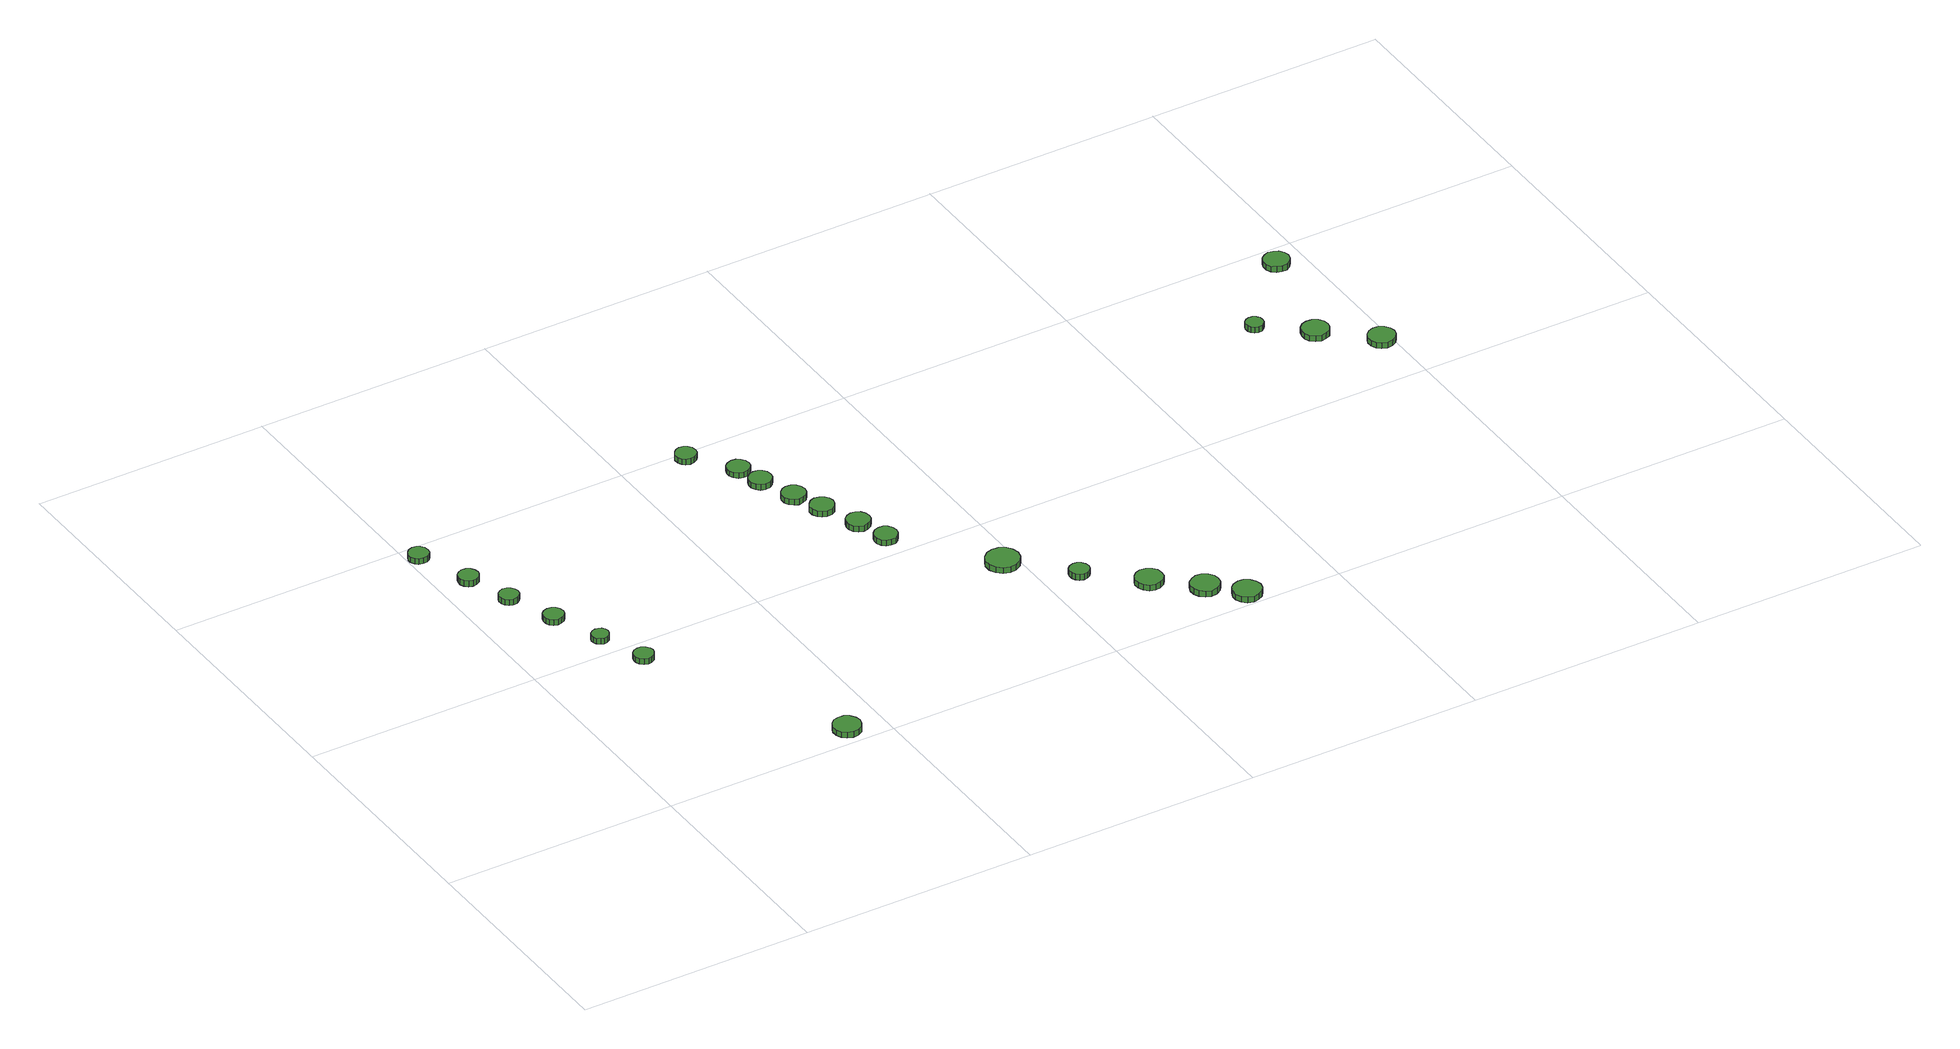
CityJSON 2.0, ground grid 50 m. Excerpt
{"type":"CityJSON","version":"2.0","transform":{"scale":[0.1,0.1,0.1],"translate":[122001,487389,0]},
"CityObjects":{
"tree1":{"type":"SolitaryVegetationObject","attributes":{"function":"something"},"geometry":[{"type":"MultiSurface","lod":"1","boundaries":[[[0,1,2,3,4,5,6,7,8,9,10,11,12,13,14]],[[15,16,17,18,19,20,21,22,23,24,25,26,27,28,29]],[[0,29,28,1]],[[1,28,27,2]],[[2,27,26,3]],[[3,26,25,4]],[[4,25,24,5]],[[5,24,23,6]],[[6,23,22,7]],[[7,22,21,8]],[[8,21,20,9]],[[9,20,19,10]],[[10,19,18,11]],[[11,18,17,12]],[[12,17,16,13]],[[13,16,15,14]],[[14,15,29,0]]]}]},
"tree2":{"type":"SolitaryVegetationObject","attributes":{"function":"something"},"geometry":[{"type":"MultiSurface","lod":"1","boundaries":[[[30,31,32,33,34,35,36,37,38,39,40,41,42,43,44]],[[45,46,47,48,49,50,51,52,53,54,55,56,57,58,59]],[[30,59,58,31]],[[31,58,57,32]],[[32,57,56,33]],[[33,56,55,34]],[[34,55,54,35]],[[35,54,53,36]],[[36,53,52,37]],[[37,52,51,38]],[[38,51,50,39]],[[39,50,49,40]],[[40,49,48,41]],[[41,48,47,42]],[[42,47,46,43]],[[43,46,45,44]],[[44,45,59,30]]]}]},
"tree3":{"type":"SolitaryVegetationObject","attributes":{"function":"something"},"geometry":[{"type":"MultiSurface","lod":"1","boundaries":[[[60,61,62,63,64,65,66,67,68,69,70,71,72,73,74]],[[75,76,77,78,79,80,81,82,83,84,85,86,87,88,89]],[[60,89,88,61]],[[61,88,87,62]],[[62,87,86,63]],[[63,86,85,64]],[[64,85,84,65]],[[65,84,83,66]],[[66,83,82,67]],[[67,82,81,68]],[[68,81,80,69]],[[69,80,79,70]],[[70,79,78,71]],[[71,78,77,72]],[[72,77,76,73]],[[73,76,75,74]],[[74,75,89,60]]]}]},
"tree4":{"type":"SolitaryVegetationObject","attributes":{"function":"something"},"geometry":[{"type":"MultiSurface","lod":"1","boundaries":[[[90,91,92,93,94,95,96,97,98,99,100,101,102,103,104]],[[105,106,107,108,109,110,111,112,113,114,115,116,117,118,119]],[[90,119,118,91]],[[91,118,117,92]],[[92,117,116,93]],[[93,116,115,94]],[[94,115,114,95]],[[95,114,113,96]],[[96,113,112,97]],[[97,112,111,98]],[[98,111,110,99]],[[99,110,109,100]],[[100,109,108,101]],[[101,108,107,102]],[[102,107,106,103]],[[103,106,105,104]],[[104,105,119,90]]]}]},
"tree5":{"type":"SolitaryVegetationObject","attributes":{"function":"something"},"geometry":[{"type":"MultiSurface","lod":"1","boundaries":[[[120,121,122,123,124,125,126,127,128,129,130,131,132,133,134]],[[135,136,137,138,139,140,141,142,143,144,145,146,147,148,149]],[[120,149,148,121]],[[121,148,147,122]],[[122,147,146,123]],[[123,146,145,124]],[[124,145,144,125]],[[125,144,143,126]],[[126,143,142,127]],[[127,142,141,128]],[[128,141,140,129]],[[129,140,139,130]],[[130,139,138,131]],[[131,138,137,132]],[[132,137,136,133]],[[133,136,135,134]],[[134,135,149,120]]]}]},
"tree6":{"type":"SolitaryVegetationObject","attributes":{"function":"something"},"geometry":[{"type":"MultiSurface","lod":"1","boundaries":[[[150,151,152,153,154,155,156,157,158,159,160,161,162,163,164]],[[165,166,167,168,169,170,171,172,173,174,175,176,177,178,179]],[[150,179,178,151]],[[151,178,177,152]],[[152,177,176,153]],[[153,176,175,154]],[[154,175,174,155]],[[155,174,173,156]],[[156,173,172,157]],[[157,172,171,158]],[[158,171,170,159]],[[159,170,169,160]],[[160,169,168,161]],[[161,168,167,162]],[[162,167,166,163]],[[163,166,165,164]],[[164,165,179,150]]]}]},
"tree7":{"type":"SolitaryVegetationObject","attributes":{"function":"something"},"geometry":[{"type":"MultiSurface","lod":"1","boundaries":[[[180,181,182,183,184,185,186,187,188,189,190,191,192,193,194]],[[195,196,197,198,199,200,201,202,203,204,205,206,207,208,209]],[[180,209,208,181]],[[181,208,207,182]],[[182,207,206,183]],[[183,206,205,184]],[[184,205,204,185]],[[185,204,203,186]],[[186,203,202,187]],[[187,202,201,188]],[[188,201,200,189]],[[189,200,199,190]],[[190,199,198,191]],[[191,198,197,192]],[[192,197,196,193]],[[193,196,195,194]],[[194,195,209,180]]]}]},
"tree8":{"type":"SolitaryVegetationObject","attributes":{"function":"something"},"geometry":[{"type":"MultiSurface","lod":"1","boundaries":[[[210,211,212,213,214,215,216,217,218,219,220,221,222,223,224]],[[225,226,227,228,229,230,231,232,233,234,235,236,237,238,239]],[[210,239,238,211]],[[211,238,237,212]],[[212,237,236,213]],[[213,236,235,214]],[[214,235,234,215]],[[215,234,233,216]],[[216,233,232,217]],[[217,232,231,218]],[[218,231,230,219]],[[219,230,229,220]],[[220,229,228,221]],[[221,228,227,222]],[[222,227,226,223]],[[223,226,225,224]],[[224,225,239,210]]]}]},
"tree9":{"type":"SolitaryVegetationObject","attributes":{"function":"something"},"geometry":[{"type":"MultiSurface","lod":"1","boundaries":[[[240,241,242,243,244,245,246,247,248,249,250,251,252,253,254]],[[255,256,257,258,259,260,261,262,263,264,265,266,267,268,269]],[[240,269,268,241]],[[241,268,267,242]],[[242,267,266,243]],[[243,266,265,244]],[[244,265,264,245]],[[245,264,263,246]],[[246,263,262,247]],[[247,262,261,248]],[[248,261,260,249]],[[249,260,259,250]],[[250,259,258,251]],[[251,258,257,252]],[[252,257,256,253]],[[253,256,255,254]],[[254,255,269,240]]]}]},
"tree10":{"type":"SolitaryVegetationObject","attributes":{"function":"something"},"geometry":[{"type":"MultiSurface","lod":"1","boundaries":[[[270,271,272,273,274,275,276,277,278,279,280,281,282,283,284]],[[285,286,287,288,289,290,291,292,293,294,295,296,297,298,299]],[[270,299,298,271]],[[271,298,297,272]],[[272,297,296,273]],[[273,296,295,274]],[[274,295,294,275]],[[275,294,293,276]],[[276,293,292,277]],[[277,292,291,278]],[[278,291,290,279]],[[279,290,289,280]],[[280,289,288,281]],[[281,288,287,282]],[[282,287,286,283]],[[283,286,285,284]],[[284,285,299,270]]]}]},
"tree11":{"type":"SolitaryVegetationObject","attributes":{"function":"something"},"geometry":[{"type":"MultiSurface","lod":"1","boundaries":[[[300,301,302,303,304,305,306,307,308,309,310,311,312,313,314]],[[315,316,317,318,319,320,321,322,323,324,325,326,327,328,329]],[[300,329,328,301]],[[301,328,327,302]],[[302,327,326,303]],[[303,326,325,304]],[[304,325,324,305]],[[305,324,323,306]],[[306,323,322,307]],[[307,322,321,308]],[[308,321,320,309]],[[309,320,319,310]],[[310,319,318,311]],[[311,318,317,312]],[[312,317,316,313]],[[313,316,315,314]],[[314,315,329,300]]]}]},
"tree12":{"type":"SolitaryVegetationObject","attributes":{"function":"something"},"geometry":[{"type":"MultiSurface","lod":"1","boundaries":[[[330,331,332,333,334,335,336,337,338,339,340,341,342,343,344]],[[345,346,347,348,349,350,351,352,353,354,355,356,357,358,359]],[[330,359,358,331]],[[331,358,357,332]],[[332,357,356,333]],[[333,356,355,334]],[[334,355,354,335]],[[335,354,353,336]],[[336,353,352,337]],[[337,352,351,338]],[[338,351,350,339]],[[339,350,349,340]],[[340,349,348,341]],[[341,348,347,342]],[[342,347,346,343]],[[343,346,345,344]],[[344,345,359,330]]]}]},
"tree13":{"type":"SolitaryVegetationObject","attributes":{"function":"something"},"geometry":[{"type":"MultiSurface","lod":"1","boundaries":[[[360,361,362,363,364,365,366,367,368,369,370,371,372,373,374]],[[375,376,377,378,379,380,381,382,383,384,385,386,387,388,389]],[[360,389,388,361]],[[361,388,387,362]],[[362,387,386,363]],[[363,386,385,364]],[[364,385,384,365]],[[365,384,383,366]],[[366,383,382,367]],[[367,382,381,368]],[[368,381,380,369]],[[369,380,379,370]],[[370,379,378,371]],[[371,378,377,372]],[[372,377,376,373]],[[373,376,375,374]],[[374,375,389,360]]]}]},
"tree14":{"type":"SolitaryVegetationObject","attributes":{"function":"something"},"geometry":[{"type":"MultiSurface","lod":"1","boundaries":[[[390,391,392,393,394,395,396,397,398,399,400,401,402,403,404]],[[405,406,407,408,409,410,411,412,413,414,415,416,417,418,419]],[[390,419,418,391]],[[391,418,417,392]],[[392,417,416,393]],[[393,416,415,394]],[[394,415,414,395]],[[395,414,413,396]],[[396,413,412,397]],[[397,412,411,398]],[[398,411,410,399]],[[399,410,409,400]],[[400,409,408,401]],[[401,408,407,402]],[[402,407,406,403]],[[403,406,405,404]],[[404,405,419,390]]]}]},
"tree15":{"type":"SolitaryVegetationObject","attributes":{"function":"something"},"geometry":[{"type":"MultiSurface","lod":"1","boundaries":[[[420,421,422,423,424,425,426,427,428,429,430,431,432,433,434]],[[435,436,437,438,439,440,441,442,443,444,445,446,447,448,449]],[[420,449,448,421]],[[421,448,447,422]],[[422,447,446,423]],[[423,446,445,424]],[[424,445,444,425]],[[425,444,443,426]],[[426,443,442,427]],[[427,442,441,428]],[[428,441,440,429]],[[429,440,439,430]],[[430,439,438,431]],[[431,438,437,432]],[[432,437,436,433]],[[433,436,435,434]],[[434,435,449,420]]]}]},
"tree16":{"type":"SolitaryVegetationObject","attributes":{"function":"something"},"geometry":[{"type":"MultiSurface","lod":"1","boundaries":[[[450,451,452,453,454,455,456,457,458,459,460,461,462,463,464]],[[465,466,467,468,469,470,471,472,473,474,475,476,477,478,479]],[[450,479,478,451]],[[451,478,477,452]],[[452,477,476,453]],[[453,476,475,454]],[[454,475,474,455]],[[455,474,473,456]],[[456,473,472,457]],[[457,472,471,458]],[[458,471,470,459]],[[459,470,469,460]],[[460,469,468,461]],[[461,468,467,462]],[[462,467,466,463]],[[463,466,465,464]],[[464,465,479,450]]]}]},
"tree17":{"type":"SolitaryVegetationObject","attributes":{"function":"something"},"geometry":[{"type":"MultiSurface","lod":"1","boundaries":[[[480,481,482,483,484,485,486,487,488,489,490,491,492,493,494]],[[495,496,497,498,499,500,501,502,503,504,505,506,507,508,509]],[[480,509,508,481]],[[481,508,507,482]],[[482,507,506,483]],[[483,506,505,484]],[[484,505,504,485]],[[485,504,503,486]],[[486,503,502,487]],[[487,502,501,488]],[[488,501,500,489]],[[489,500,499,490]],[[490,499,498,491]],[[491,498,497,492]],[[492,497,496,493]],[[493,496,495,494]],[[494,495,509,480]]]}]},
"tree18":{"type":"SolitaryVegetationObject","attributes":{"function":"something"},"geometry":[{"type":"MultiSurface","lod":"1","boundaries":[[[510,511,512,513,514,515,516,517,518,519,520,521,522,523,524]],[[525,526,527,528,529,530,531,532,533,534,535,536,537,538,539]],[[510,539,538,511]],[[511,538,537,512]],[[512,537,536,513]],[[513,536,535,514]],[[514,535,534,515]],[[515,534,533,516]],[[516,533,532,517]],[[517,532,531,518]],[[518,531,530,519]],[[519,530,529,520]],[[520,529,528,521]],[[521,528,527,522]],[[522,527,526,523]],[[523,526,525,524]],[[524,525,539,510]]]}]},
"tree19":{"type":"SolitaryVegetationObject","attributes":{"function":"something"},"geometry":[{"type":"MultiSurface","lod":"1","boundaries":[[[540,541,542,543,544,545,546,547,548,549,550,551,552,553,554]],[[555,556,557,558,559,560,561,562,563,564,565,566,567,568,569]],[[540,569,568,541]],[[541,568,567,542]],[[542,567,566,543]],[[543,566,565,544]],[[544,565,564,545]],[[545,564,563,546]],[[546,563,562,547]],[[547,562,561,548]],[[548,561,560,549]],[[549,560,559,550]],[[550,559,558,551]],[[551,558,557,552]],[[552,557,556,553]],[[553,556,555,554]],[[554,555,569,540]]]}]},
"tree20":{"type":"SolitaryVegetationObject","attributes":{"function":"something"},"geometry":[{"type":"MultiSurface","lod":"1","boundaries":[[[570,571,572,573,574,575,576,577,578,579,580,581,582,583,584]],[[585,586,587,588,589,590,591,592,593,594,595,596,597,598,599]],[[570,599,598,571]],[[571,598,597,572]],[[572,597,596,573]],[[573,596,595,574]],[[574,595,594,575]],[[575,594,593,576]],[[576,593,592,577]],[[577,592,591,578]],[[578,591,590,579]],[[579,590,589,580]],[[580,589,588,581]],[[581,588,587,582]],[[582,587,586,583]],[[583,586,585,584]],[[584,585,599,570]]]}]},
"tree21":{"type":"SolitaryVegetationObject","attributes":{"function":"something"},"geometry":[{"type":"MultiSurface","lod":"1","boundaries":[[[600,601,602,603,604,605,606,607,608,609,610,611,612,613,614]],[[615,616,617,618,619,620,621,622,623,624,625,626,627,628,629]],[[600,629,628,601]],[[601,628,627,602]],[[602,627,626,603]],[[603,626,625,604]],[[604,625,624,605]],[[605,624,623,606]],[[606,623,622,607]],[[607,622,621,608]],[[608,621,620,609]],[[609,620,619,610]],[[610,619,618,611]],[[611,618,617,612]],[[612,617,616,613]],[[613,616,615,614]],[[614,615,629,600]]]}]},
"tree22":{"type":"SolitaryVegetationObject","attributes":{"function":"something"},"geometry":[{"type":"MultiSurface","lod":"1","boundaries":[[[630,631,632,633,634,635,636,637,638,639,640,641,642,643,644]],[[645,646,647,648,649,650,651,652,653,654,655,656,657,658,659]],[[630,659,658,631]],[[631,658,657,632]],[[632,657,656,633]],[[633,656,655,634]],[[634,655,654,635]],[[635,654,653,636]],[[636,653,652,637]],[[637,652,651,638]],[[638,651,650,639]],[[639,650,649,640]],[[640,649,648,641]],[[641,648,647,642]],[[642,647,646,643]],[[643,646,645,644]],[[644,645,659,630]]]}]},
"tree23":{"type":"SolitaryVegetationObject","attributes":{"function":"something"},"geometry":[{"type":"MultiSurface","lod":"1","boundaries":[[[660,661,662,663,664,665,666,667,668,669,670,671,672,673,674]],[[675,676,677,678,679,680,681,682,683,684,685,686,687,688,689]],[[660,689,688,661]],[[661,688,687,662]],[[662,687,686,663]],[[663,686,685,664]],[[664,685,684,665]],[[665,684,683,666]],[[666,683,682,667]],[[667,682,681,668]],[[668,681,680,669]],[[669,680,679,670]],[[670,679,678,671]],[[671,678,677,672]],[[672,677,676,673]],[[673,676,675,674]],[[674,675,689,660]]]}]}
},
"vertices":[
[44,963,15],[42,972,15],[37,979,15],[30,983,15],[21,984,15],[12,981,15],[6,975,15],[2,967,15],[2,959,15],[6,950,15],[12,945,15],[21,942,15],[30,943,15],[37,947,15],[42,954,15],[42,954,2],[37,947,2],[30,943,2],[21,942,2],[12,945,2],[6,950,2],[2,959,2],[2,967,2],[6,975,2],[12,981,2],[21,984,2],[30,983,2],[37,979,2],[42,972,2],[44,963,2],
[88,851,13],[86,860,13],[81,867,13],[73,872,13],[64,873,13],[56,870,13],[49,864,13],[46,856,13],[46,847,13],[49,839,13],[56,833,13],[64,830,13],[73,831,13],[81,836,13],[86,843,13],[86,843,0],[81,836,0],[73,831,0],[64,830,0],[56,833,0],[49,839,0],[46,847,0],[46,856,0],[49,864,0],[56,870,0],[64,873,0],[73,872,0],[81,867,0],[86,860,0],[88,851,0],
[120,757,13],[118,765,13],[113,772,13],[106,776,13],[97,777,13],[89,774,13],[83,769,13],[79,761,13],[79,752,13],[83,745,13],[89,739,13],[97,736,13],[106,737,13],[113,741,13],[118,748,13],[118,748,0],[113,741,0],[106,737,0],[97,736,0],[89,739,0],[83,745,0],[79,752,0],[79,761,0],[83,769,0],[89,774,0],[97,777,0],[106,776,0],[113,772,0],[118,765,0],[120,757,0],
[159,655,13],[157,664,13],[152,671,13],[144,675,13],[135,676,13],[127,673,13],[120,668,13],[117,660,13],[117,651,13],[120,643,13],[127,637,13],[135,634,13],[144,635,13],[152,639,13],[157,646,13],[157,646,0],[152,639,0],[144,635,0],[135,634,0],[127,637,0],[120,643,0],[117,651,0],[117,660,0],[120,668,0],[127,673,0],[135,676,0],[144,675,0],[152,671,0],[157,664,0],[159,655,0],
[197,551,13],[195,559,13],[191,565,13],[184,568,13],[177,569,13],[170,567,13],[164,562,13],[161,555,13],[161,548,13],[164,541,13],[170,536,13],[177,533,13],[184,534,13],[191,538,13],[195,544,13],[195,544,0],[191,538,0],[184,534,0],[177,533,0],[170,536,0],[164,541,0],[161,548,0],[161,555,0],[164,562,0],[170,567,0],[177,569,0],[184,568,0],[191,565,0],[195,559,0],[197,551,0],
[236,451,14],[234,459,14],[229,466,14],[221,471,14],[213,471,14],[205,469,14],[198,463,14],[195,455,14],[195,447,14],[198,439,14],[205,433,14],[213,430,14],[221,431,14],[229,436,14],[234,443,14],[234,443,1],[229,436,1],[221,431,1],[213,430,1],[205,433,1],[198,439,1],[195,447,1],[195,455,1],[198,463,1],[205,469,1],[213,471,1],[221,471,1],[229,466,1],[234,459,1],[236,451,1],
[447,37,19],[444,48,19],[437,58,19],[427,64,19],[415,65,19],[403,62,19],[395,54,19],[390,43,19],[390,31,19],[395,20,19],[403,12,19],[415,8,19],[427,9,19],[437,15,19],[444,25,19],[444,25,6],[437,15,6],[427,9,6],[415,8,6],[403,12,6],[395,20,6],[390,31,6],[390,43,6],[395,54,6],[403,62,6],[415,65,6],[427,64,6],[437,58,6],[444,48,6],[447,37,6],
[655,980,17],[653,989,17],[648,996,17],[640,1001,17],[631,1002,17],[622,999,17],[616,993,17],[612,985,17],[612,975,17],[616,967,17],[622,961,17],[631,958,17],[640,959,17],[648,964,17],[653,971,17],[653,971,4],[648,964,4],[640,959,4],[631,958,4],[622,961,4],[616,967,4],[612,975,4],[612,985,4],[616,993,4],[622,999,4],[631,1002,4],[640,1001,4],[648,996,4],[653,989,4],[655,980,4],
[737,837,15],[735,847,15],[729,855,15],[721,860,15],[711,861,15],[701,858,15],[694,851,15],[690,842,15],[690,832,15],[694,823,15],[701,816,15],[711,813,15],[721,814,15],[729,819,15],[735,827,15],[735,827,2],[729,819,2],[721,814,2],[711,813,2],[701,816,2],[694,823,2],[690,832,2],[690,842,2],[694,851,2],[701,858,2],[711,861,2],[721,860,2],[729,855,2],[735,847,2],[737,837,2],
[721,892,15],[719,901,15],[713,909,15],[705,914,15],[695,915,15],[685,912,15],[678,906,15],[674,897,15],[674,887,15],[678,878,15],[685,871,15],[695,868,15],[705,869,15],[713,874,15],[719,882,15],[719,882,3],[713,874,3],[705,869,3],[695,868,3],[685,871,3],[678,878,3],[674,887,3],[674,897,3],[678,906,3],[685,912,3],[695,915,3],[705,914,3],[713,909,3],[719,901,3],[721,892,3],
[767,762,14],[765,772,14],[759,781,14],[750,786,14],[739,787,14],[730,784,14],[722,777,14],[718,768,14],[718,757,14],[722,748,14],[730,741,14],[739,737,14],[750,739,14],[759,744,14],[765,752,14],[765,752,1],[759,744,1],[750,739,1],[739,737,1],[730,741,1],[722,748,1],[718,757,1],[718,768,1],[722,777,1],[730,784,1],[739,787,1],[750,786,1],[759,781,1],[765,772,1],[767,762,1],
[792,699,15],[790,709,15],[784,717,15],[775,722,15],[764,724,15],[754,720,15],[747,713,15],[742,704,15],[742,694,15],[747,684,15],[754,677,15],[764,674,15],[775,675,15],[784,680,15],[790,689,15],[790,689,2],[784,680,2],[775,675,2],[764,674,2],[754,677,2],[747,684,2],[742,694,2],[742,704,2],[747,713,2],[754,720,2],[764,724,2],[775,722,2],[784,717,2],[790,709,2],[792,699,2],
[840,545,20],[838,555,20],[832,563,20],[824,568,20],[814,569,20],[804,566,20],[797,559,20],[793,550,20],[793,540,20],[797,531,20],[804,524,20],[814,521,20],[824,522,20],[832,527,20],[838,535,20],[838,535,7],[832,527,7],[824,522,7],[814,521,7],[804,524,7],[797,531,7],[793,540,7],[793,550,7],[797,559,7],[804,566,7],[814,569,7],[824,568,7],[832,563,7],[838,555,7],[840,545,7],
[823,617,17],[821,627,17],[815,636,17],[806,641,17],[796,642,17],[786,639,17],[778,632,17],[774,622,17],[774,612,17],[778,603,17],[786,596,17],[796,592,17],[806,594,17],[815,599,17],[821,607,17],[821,607,4],[815,599,4],[806,594,4],[796,592,4],[786,596,4],[778,603,4],[774,612,4],[774,622,4],[778,632,4],[786,639,4],[796,642,4],[806,641,4],[815,636,4],[821,627,4],[823,617,4],
[998,357,21],[995,371,21],[987,383,21],[974,390,21],[960,391,21],[946,387,21],[935,377,21],[929,364,21],[929,350,21],[935,337,21],[946,327,21],[960,322,21],[974,324,21],[987,331,21],[995,343,21],[995,343,8],[987,331,8],[974,324,8],[960,322,8],[946,327,8],[935,337,8],[929,350,8],[929,364,8],[935,377,8],[946,387,8],[960,391,8],[974,390,8],[987,383,8],[995,371,8],[998,357,8],
[1094,255,16],[1092,263,16],[1087,270,16],[1080,275,16],[1071,276,16],[1063,273,16],[1056,267,16],[1053,259,16],[1053,251,16],[1056,243,16],[1063,237,16],[1071,234,16],[1080,235,16],[1087,239,16],[1092,246,16],[1092,246,3],[1087,239,3],[1080,235,3],[1071,234,3],[1063,237,3],[1056,243,3],[1053,251,3],[1053,259,3],[1056,267,3],[1063,273,3],[1071,276,3],[1080,275,3],[1087,270,3],[1092,263,3],[1094,255,3],
[1202,163,15],[1200,175,15],[1193,184,15],[1182,190,15],[1170,192,15],[1159,188,15],[1150,180,15],[1145,169,15],[1145,157,15],[1150,146,15],[1159,138,15],[1170,134,15],[1182,136,15],[1193,142,15],[1200,151,15],[1200,151,2],[1193,142,2],[1182,136,2],[1170,134,2],[1159,138,2],[1150,146,2],[1145,157,2],[1145,169,2],[1150,180,2],[1159,188,2],[1170,192,2],[1182,190,2],[1193,184,2],[1200,175,2],[1202,163,2],
[1284,90,15],[1282,102,15],[1275,112,15],[1264,119,15],[1251,120,15],[1240,116,15],[1230,108,15],[1225,96,15],[1225,84,15],[1230,73,15],[1240,64,15],[1251,60,15],[1264,62,15],[1275,68,15],[1282,78,15],[1282,78,2],[1275,68,2],[1264,62,2],[1251,60,2],[1240,64,2],[1230,73,2],[1225,84,2],[1225,96,2],[1230,108,2],[1240,116,2],[1251,120,2],[1264,119,2],[1275,112,2],[1282,102,2],[1284,90,2],
[1344,33,14],[1341,45,14],[1334,55,14],[1323,62,14],[1311,63,14],[1299,59,14],[1290,51,14],[1285,39,14],[1285,27,14],[1290,15,14],[1299,7,14],[1311,3,14],[1323,5,14],[1334,11,14],[1341,21,14],[1341,21,1],[1334,11,1],[1323,5,1],[1311,3,1],[1299,7,1],[1290,15,1],[1285,27,1],[1285,39,1],[1290,51,1],[1299,59,1],[1311,63,1],[1323,62,1],[1334,55,1],[1341,45,1],[1344,33,1],
[1805,779,24],[1804,786,24],[1799,792,24],[1793,796,24],[1785,797,24],[1778,795,24],[1772,790,24],[1769,783,24],[1769,775,24],[1772,768,24],[1778,763,24],[1785,760,24],[1793,761,24],[1799,765,24],[1804,771,24],[1804,771,11],[1799,765,11],[1793,761,11],[1785,760,11],[1778,763,11],[1772,768,11],[1769,775,11],[1769,783,11],[1772,790,11],[1778,795,11],[1785,797,11],[1793,796,11],[1799,792,11],[1804,786,11],[1805,779,11],
[1904,701,24],[1902,713,24],[1895,722,24],[1885,728,24],[1873,729,24],[1862,726,24],[1853,718,24],[1849,707,24],[1849,695,24],[1853,685,24],[1862,677,24],[1873,673,24],[1885,675,24],[1895,680,24],[1902,690,24],[1902,690,11],[1895,680,11],[1885,675,11],[1873,673,11],[1862,677,11],[1853,685,11],[1849,695,11],[1849,707,11],[1853,718,11],[1862,726,11],[1873,729,11],[1885,728,11],[1895,722,11],[1902,713,11],[1904,701,11],
[2001,615,24],[1998,626,24],[1991,636,24],[1981,642,24],[1969,643,24],[1958,639,24],[1950,632,24],[1945,621,24],[1945,609,24],[1950,598,24],[1958,591,24],[1969,587,24],[1981,588,24],[1991,594,24],[1998,604,24],[1998,604,11],[1991,594,11],[1981,588,11],[1969,587,11],[1958,591,11],[1950,598,11],[1945,609,11],[1945,621,11],[1950,632,11],[1958,639,11],[1969,643,11],[1981,642,11],[1991,636,11],[1998,626,11],[2001,615,11],
[1960,937,25],[1957,948,25],[1951,957,25],[1941,962,25],[1930,964,25],[1920,960,25],[1911,953,25],[1907,942,25],[1907,931,25],[1911,921,25],[1920,914,25],[1930,910,25],[1941,911,25],[1951,917,25],[1957,926,25],[1957,926,12],[1951,917,12],[1941,911,12],[1930,910,12],[1920,914,12],[1911,921,12],[1907,931,12],[1907,942,12],[1911,953,12],[1920,960,12],[1930,964,12],[1941,962,12],[1951,957,12],[1957,948,12],[1960,937,12]
]}
